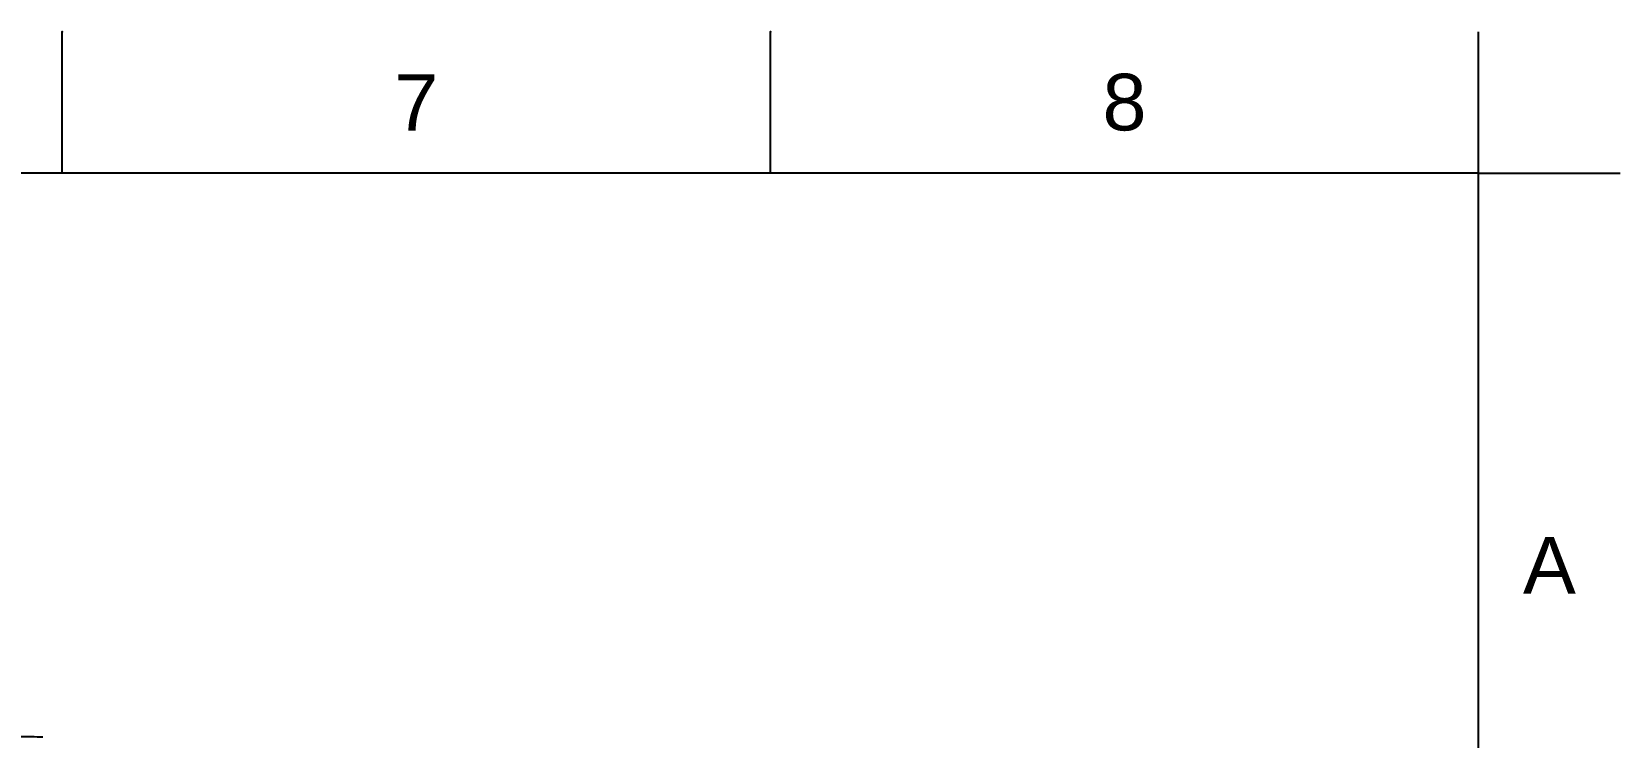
# Model space of a CAD drawing. Header units: millimetres. Extents: x 601 to 1195, y -13 to 407.
# Drawn here: x 1036.4 to 1195, y 336.2 to 406.7 of the extents above; entities that cross this region are included whole.
import ezdxf

# ---------------------------------------------------------------- set-up
doc = ezdxf.new("R2010")
doc.units = ezdxf.units.MM
doc.header["$LTSCALE"] = 0.1
doc.styles.get("Standard").update_dxf_attribs({"font": 'arial.ttf'})

msp = doc.modelspace()

# ---------------------------------------------------------------- linework, layer by layer
for p, q in [((1039.4526, 392.5863), (1039.4526, 406.7277)), ((1110.1597, 392.5863), (1110.1597, 406.7277)), ((1180.8668, 392.5863), (1180.8668, 406.7277)), ((1180.8668, 392.5863), (615.2102, 392.5863)), ((1180.8668, 0.8691), (1180.8668, 392.5863)), ((1180.8668, 392.5863), (1195.0082, 392.5863))]:
    msp.add_line(p, q)
at = {"color": 7, "linetype": 'Continuous'}
msp.add_arc((1034.1562, 247.7852), 88.5, 87.832119, 89.278163, dxfattribs=at)
for p in [(1039.4526, 406.7277), (1110.1597, 406.7277)]:
    msp.add_point(p)

# ---------------------------------------------------------------- texts
at = {"char_height": 5.6566, "attachment_point": 5}
for s, width, insert in [('7', 50, (1074.8062, 399.657)), ('8', 50, (1145.5132, 399.657)), ('A', 10, (1187.9375, 353.4146))]:
    msp.add_mtext_dynamic_manual_height_columns(s, width=width, gutter_width=12.5, heights=[0], dxfattribs=dict(at, insert=insert))

doc.saveas('drawing.dxf')
